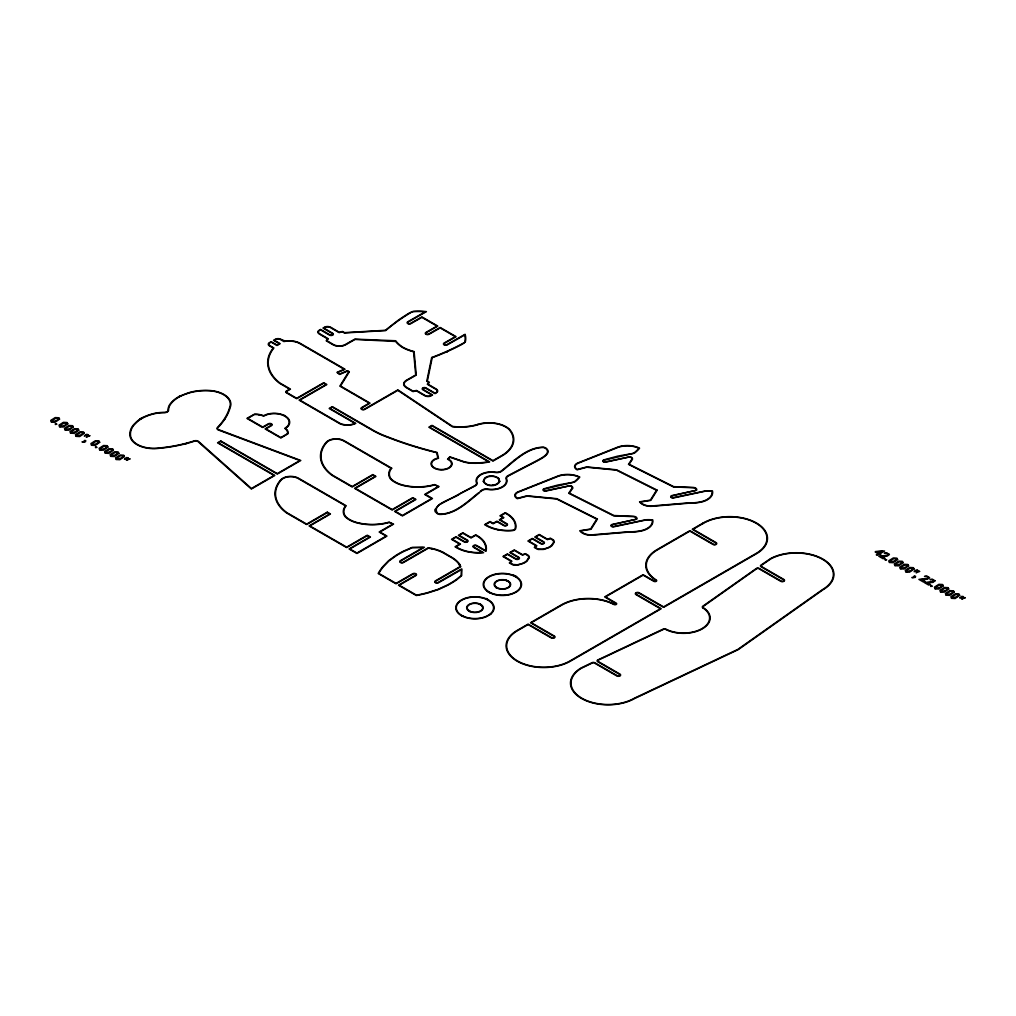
<?xml version="1.0" encoding="UTF-8"?>
<svg xmlns="http://www.w3.org/2000/svg" width="1016" height="1016" viewBox="0 0 1016 1016"><rect width="100%" height="100%" fill="white"/><g stroke="black" fill="none" stroke-linecap="round" stroke-linejoin="round"><path stroke-width="1.5" d="M483.337 481.508C483.934 474.751 494.703 474.688 498.793 478.473M492.646 485.229C489.267 485.661 482.765 484.111 484.099 479.603M499.783 481.432L498.602 478.282M498.653 482.575C501.053 475.704 488.861 474.853 485.013 478.231M499.796 481.355C497.002 487.21 485.953 487.134 483.286 481.267M484.035 479.743L485.839 477.787M224.6 419.43L225.679 417.728A106.667 61.582 0 0 0 230.302 407.149A23.851 13.767 0 0 0 207.848 390.398A36.868 21.285 0 0 0 196.609 390.995A31.928 18.44 0 0 0 186.754 393.395L180.073 396.05M225.006 418.833L223.431 421.119A106.54 61.519 0 0 1 217.907 427.647L217.742 427.838A2.756 1.587 0 0 0 218.262 429.514L300.787 460.477L277.279 474.053L220.764 441.427L218.338 442.824L274.853 475.45L251.346 489.014L197.714 441.376A2.756 1.587 0 0 0 194.818 441.084L194.488 441.173A106.477 61.481 0 0 1 186.068 443.636M498.78 482.41L496.545 484.226L492.442 485.254M480.022 491.592L481.241 490.538A5.956 3.442 0 0 1 487.718 489.128A14.897 8.598 0 0 0 506.108 478.98A5.956 3.442 0 0 1 507.962 475.691L537.439 460.337C541.198 458.216 551.879 453.174 545.592 448.323A6.426 3.708 0 0 0 543.217 447.485C526.682 447.739 514.147 461.531 501.853 471.081A5.956 3.442 0 0 1 495.376 472.504A14.897 8.598 0 0 0 476.987 482.638A5.956 3.442 0 0 1 475.132 485.927L459.93 493.763C454.177 499.021 430.581 503.365 437.502 513.296A6.426 3.708 0 0 0 439.877 514.147C455.32 514.007 467.36 501.663 478.866 492.582M480.492 491.769L481.698 490.728A5.397 3.124 0 0 1 487.032 489.369L490.169 489.699A15.456 8.928 0 0 0 506.997 480.416L506.578 478.65A5.397 3.124 0 0 1 508.343 475.933L537.82 460.578C541.807 458.432 552.64 453.047 545.986 448.094A6.985 4.026 0 0 0 543.408 447.167C526.606 447.205 513.842 461.226 501.396 470.891A5.397 3.112 0 0 1 496.075 472.25L492.938 471.919A15.456 8.928 0 0 0 476.098 481.203L476.517 482.968A5.397 3.124 0 0 1 474.751 485.699L438.671 505.104L434.797 509.854L435.153 511.67L437.109 513.524A6.985 4.026 0 0 0 439.687 514.452C455.409 514.528 467.652 501.955 479.323 492.773M286.791 430.378A15.494 8.941 0 0 0 285.001 428.561A10.097 5.829 0 0 0 284.759 428.371L287.134 426.58A14.973 8.649 0 0 0 284.759 416.141A14.973 8.649 0 0 0 266.675 414.769L263.563 416.128A14.605 8.433 0 0 0 260.401 415.061M185.064 443.929L180.251 445.033A106.667 61.582 0 0 1 158.979 448.335A23.851 13.767 0 0 1 129.959 435.369A36.868 21.285 0 0 1 131.001 428.879A31.928 18.44 0 0 1 135.153 423.189A36.462 21.044 0 0 1 138.455 420.243L141.021 418.427M514.159 460.299L514.858 459.791M455.892 579.818L454.508 580.746A100.152 57.823 0 0 1 447.573 584.899L438.214 589.267L427.723 592.62A100.139 57.81 0 0 1 418.49 594.779L416.484 595.16L399.225 585.203L415.861 575.589A2.235 1.295 0 0 0 415.861 573.761A2.235 1.295 0 0 0 412.699 573.761L396.05 583.375L378.803 573.405L379.463 572.249A100.139 57.81 0 0 1 383.21 566.915L389.014 560.857L396.583 555.46A98.298 56.756 0 0 1 404.317 551.167L412.305 547.713L423.228 547.484L400.393 560.667A2.235 1.295 0 0 0 400.393 562.496A2.235 1.295 0 0 0 403.555 562.496L428.384 548.17L431.584 548.78M456.26 580.06L455.422 580.644A98.869 57.074 0 0 1 447.942 585.127L438.531 589.534L427.965 592.912A98.857 57.074 0 0 1 417.97 595.224L416.319 595.528L398.437 585.203L415.735 575.158A1.676 0.965 0 0 0 415.468 573.989A1.676 0.965 0 0 0 413.449 573.837L396.05 583.832L378.168 573.494L378.943 572.135A100.698 58.141 0 0 1 382.702 566.776L388.556 560.68L396.176 555.231A100.711 58.141 0 0 1 403.39 551.205L412.14 547.395L424.421 547.256L400.52 561.099A1.676 0.965 0 0 0 400.787 562.267A1.676 0.965 0 0 0 402.819 562.42L428.219 547.802L431.775 548.462M490.855 614.07L486.6 616.585A19.177 11.074 0 0 1 463.258 616.585L461.366 615.633M139.738 419.329L142.634 417.5M179.349 396.38L177.152 397.675A36.538 21.095 0 0 0 170.498 403.543A22.162 12.789 0 0 0 168.821 406.273A29.299 16.916 0 0 0 168.008 409.956L168.021 410.134A3.861 2.235 0 0 1 166.929 411.734A3.861 2.235 0 0 1 164.148 412.369L163.83 412.369A29.299 16.916 0 0 0 157.455 412.839A22.162 12.789 0 0 0 152.743 413.804A36.462 21.044 0 0 0 144.082 416.89L140.322 418.91M456.286 579.59L461.099 575.653L461.442 569.735M702.653 523.291L692.252 529.298L715.975 543.039A1.676 0.965 0 0 1 715.708 544.208A1.676 0.965 0 0 1 713.689 544.36L689.877 530.67L656.552 549.91A38.24 22.073 0 0 0 655.841 580.212L655.828 581.114L654.368 581.177L643.128 574.7L604.66 596.913L616.102 603.707L614.185 604.266A38.24 22.073 0 0 0 561.721 604.685L530.479 622.732L554.19 636.461A1.676 0.965 0 0 1 553.923 637.629A1.676 0.965 0 0 1 551.904 637.781L528.104 624.103L517.779 630.06A37.668 21.742 0 0 0 516.496 660.806A37.668 21.742 0 0 0 569.735 661.556L661.226 608.724L636.13 594.195A1.676 0.965 0 0 1 636.397 593.026A1.676 0.965 0 0 1 638.416 592.861L663.6 607.352L755.828 554.088A37.643 21.73 0 0 0 757.111 523.367A37.643 21.73 0 0 0 703.898 522.605L702.767 523.227M456.629 579.844L461.721 575.564L461.785 568.833L437.807 582.625A1.676 0.965 0 0 1 435.788 582.473A1.676 0.965 0 0 1 435.521 581.304L460.832 566.636L459.689 564.591M178.575 396.837L180.899 395.618M446.354 351.942L448.145 351.168M445.491 352.361L447.307 351.612M183.185 444.36L187.096 443.382M258.724 414.719L260.401 415.049M498.081 529.844L502.755 530.53A30.886 17.831 0 0 0 512.381 530.606A3.873 2.235 0 0 0 515.671 528.714A31.217 18.021 0 0 0 514.985 521.792L514.287 520.459A31.191 18.009 0 0 0 506.666 513.436L505.333 512.674L499.885 515.81L503.085 517.614L499.313 519.786L506.679 524.091A1.676 0.965 0 0 1 506.413 525.259A1.676 0.965 0 0 1 504.393 525.424L496.938 521.17L493.154 523.354L490.042 521.5L484.594 524.65L485.927 525.424A30.886 17.831 0 0 0 498.081 529.844M415.887 447.015L420.027 448.246A287.871 166.205 0 0 0 432.651 451.688L436.626 452.692L437.921 458.102L436.22 458.534A10.554 6.096 0 0 0 432.803 467.182A10.554 6.096 0 0 0 447.942 468.643A10.554 6.096 0 0 0 449.593 459.829L448.246 459.105L450.012 457.251L461.035 461.035A22.2 12.814 0 0 0 474.409 463.283A30.518 17.628 0 0 0 479.908 463.08A39.916 23.05 0 0 0 488.023 462.191L489.623 461.899L429.603 427.177L431.99 425.806L492.976 461.086L501.218 456.336A39.649 22.885 0 0 0 509.359 429.108A23.978 13.843 0 0 0 477.698 424.409M416.877 447.319L411.785 445.757A287.871 166.205 0 0 1 387.96 437.375A84.226 48.628 0 0 1 372.796 430.492L332.321 407.086L329.946 408.457L355.778 423.393L354.165 424.078A12.256 7.074 0 0 1 339.928 423.761L299.06 400.114L326.085 384.543L323.71 383.172L296.685 398.742L286.245 392.684A2.223 1.283 0 0 1 286.245 391.122L289.7 389.128L279.527 383.248A59.855 34.557 0 0 1 268.732 369.113L267.957 366.027A59.855 34.557 0 0 1 271.323 350.698L273.253 348.056L269.062 345.618A3.886 2.235 0 0 1 269.062 342.887L271.158 341.655L277.012 345.046L279.4 343.675L273.533 340.284L275.666 339.077A3.886 2.235 0 0 1 280.391 339.09L285.026 341.02A16.497 9.525 0 0 1 299.288 342.824L345.034 369.265L337.693 372.453L339.712 374.015L347.434 370.662L349.326 371.754L340.5 386.029L370.078 403.149L361.899 407.873A1.676 0.965 0 0 0 362.039 409.156A1.676 0.965 0 0 0 364.249 409.232L397.878 389.877L452.565 426.403L454.52 426.606A37.948 21.907 0 0 0 477.698 424.421M285.153 415.912L281.94 414.49A15.545 8.979 0 0 0 266.395 414.477L263.563 415.735A16.32 9.423 0 0 0 260.629 414.757L258.483 414.363A15.723 9.081 0 0 0 254.457 414.185L246.888 418.389L262.687 427.507L269.062 423.888A1.676 0.965 0 0 1 271.082 424.04A1.676 0.965 0 0 1 271.348 425.209L265.062 428.879L280.861 437.998L288.15 433.642A15.723 9.081 0 0 0 287.833 431.317L287.655 430.873A10.363 5.982 0 0 0 287.299 430.263A16.078 9.284 0 0 0 285.458 428.371L287.63 426.745A15.545 8.979 0 0 0 287.63 417.767L284.48 415.392M468.541 610.527L470.637 611.518A7.747 4.47 0 0 0 480.06 611.137A7.747 4.47 0 0 0 481.838 605.777L480.809 604.507M488.836 592.252A19.177 11.074 0 0 0 511.988 594.017L515.963 592.252A19.177 11.074 0 0 0 515.963 576.593L514.071 575.64A19.177 11.074 0 0 0 489.75 576.097A19.177 11.074 0 0 0 485.788 589.966L487.807 591.706M488.493 599.973L486.6 599.008A19.177 11.074 0 0 0 461.366 599.973A19.177 11.074 0 0 0 459.715 614.54L462.102 616.115M443.433 552.514L452.679 557.847A36.906 21.311 0 0 1 459.88 564.54M506.349 580.327L508.686 581.812M513.651 575.081L515.963 576.593M496.265 587.146L496.9 587.565A7.747 4.47 0 0 0 507.136 587.959A7.747 4.47 0 0 0 509.08 582.155L507.492 580.707M487.185 591.172L489.585 592.747M486.181 598.449L490.144 601.053A19.177 11.074 0 0 1 490.144 614.54M468.782 610.514L469.443 610.946M479.082 603.682L480.505 604.672M702.704 607.759L702.843 607.86A26.111 15.075 0 0 1 701.942 628.625A26.111 15.075 0 0 1 665.975 629.158L665.81 629.069A2.223 1.283 0 0 0 663.181 629.107L597.637 660.044A2.045 1.181 0 0 0 597.51 661.568L619.849 674.535A1.676 0.965 0 0 1 619.582 675.703A1.676 0.965 0 0 1 617.55 675.856L594.576 662.648A2.045 1.181 0 0 0 592.239 662.584L580.835 668.109A37.63 21.73 0 0 0 581.812 698.64A37.63 21.73 0 0 0 634.683 698.487L738.289 649.605L822.947 589.788A37.63 21.73 0 0 0 823.214 559.27A37.63 21.73 0 0 0 770.357 558.711L760.781 565.277A2.045 1.181 0 0 0 760.882 566.636L783.755 579.895A1.676 0.965 0 0 1 783.488 581.063A1.676 0.965 0 0 1 781.456 581.216L759.003 568.325A2.045 1.181 0 0 0 756.602 568.3L702.767 606.247A2.223 1.283 0 0 0 702.704 607.759M515.671 576.009L516.915 577.088M497.497 588.213L495.249 586.13A7.747 4.47 0 0 1 498.094 580.707A7.747 4.47 0 0 1 507.886 581.266M469.964 611.53L467.779 609.511A7.747 4.47 0 0 1 471.043 603.923A7.747 4.47 0 0 1 481.051 605.066L481.762 605.676M459.156 564.693L460.197 566.547L435.381 580.873A2.235 1.295 0 0 0 435.381 582.701A2.235 1.295 0 0 0 438.556 582.701L461.429 569.646M495.529 586.6L496.252 587.832M286.779 430.378A9.817 5.664 0 0 1 287.122 430.962L287.299 431.381A14.669 8.471 0 0 1 287.579 433.654L280.861 437.54L265.862 428.879L271.475 425.64A2.235 1.295 0 0 0 271.475 423.812A2.235 1.295 0 0 0 268.313 423.812L262.687 427.05L247.688 418.389L254.406 414.515A14.465 8.357 0 0 1 258.712 414.744M359.639 523.164A26.137 15.088 0 0 1 346.291 517.169L344.957 515.595A22.25 12.852 0 0 1 345.402 506.806L346.189 505.778L298.552 478.244A11.189 6.464 0 0 0 280.645 479.92A53.403 30.836 0 0 0 286.614 512.978L306.667 524.548L327.292 512.61L329.679 513.982L309.055 525.92L346.672 547.586L367.297 535.648L369.672 537.019L349.06 548.957L356.934 553.491L386.994 536.092L379.933 532.016L393.573 524.129L389.128 522.122A37.465 21.628 0 0 1 359.639 523.164M431.838 548.361A36.906 21.311 0 0 1 443.471 552.488M459.346 564.655A36.347 20.98 0 0 0 452.298 558.051L443.065 552.755A36.347 20.993 0 0 0 431.66 548.665M528.815 557.492L526.542 560.946A17.793 10.274 0 0 1 522.034 563.562L517.335 564.782L513.105 564.49L510.045 562.851L511.924 561.226L503.707 556.489L507.403 554.355L515.62 559.092A2.235 1.295 0 0 0 518.795 559.092A2.235 1.295 0 0 0 518.795 557.263L510.578 552.514L514.274 550.38L522.491 555.13L525.31 554.038L528.142 555.803L528.815 557.492M529.374 557.505L527.012 561.137A18.402 10.63 0 0 1 523.659 563.245L518.16 565.01L513.423 564.947A5.207 3.01 0 0 1 511.746 564.299L509.321 562.902L511.2 561.264L502.907 556.489L507.403 553.885L516.369 559.016A1.676 0.965 0 0 0 518.389 558.864A1.676 0.965 0 0 0 518.655 557.695L509.778 552.514L514.274 549.923L522.554 554.711L525.374 553.631L527.799 555.028A5.207 3.01 0 0 1 528.93 555.993L529.374 557.505M553.771 542.023L551.51 545.478A17.793 10.274 0 0 1 546.989 548.094L542.303 549.313L538.061 549.021L535 547.383L536.88 545.757L528.663 541.02L532.359 538.874L540.588 543.624A2.235 1.295 0 0 0 543.75 543.624A2.235 1.295 0 0 0 543.75 541.795L535.534 537.045L539.229 534.911L547.446 539.661L550.266 538.569L553.11 540.334L553.771 542.023M554.33 542.036L551.967 545.655A18.364 10.604 0 0 1 549.25 547.459L543.827 549.402L538.378 549.478A5.207 3.01 0 0 1 536.715 548.831L534.289 547.421L536.169 545.795L527.875 541.02L532.359 538.417L541.325 543.547A1.676 0.965 0 0 0 543.357 543.395A1.676 0.965 0 0 0 543.624 542.226L534.746 537.045L539.229 534.454L547.522 539.242L550.342 538.163L552.768 539.56A5.207 3.01 0 0 1 553.885 540.525L554.33 542.036M486.334 549.3L486.029 551.358L476.009 545.617A1.676 0.965 0 0 0 473.989 545.783A1.676 0.965 0 0 0 473.723 546.951L483.629 552.717L480.085 552.907A30.886 17.831 0 0 1 472.948 552.64L468.325 551.942A30.886 17.831 0 0 1 456.349 547.56L455.003 546.786L459.702 544.068L451.485 539.331L455.968 536.74L464.934 541.858A1.676 0.965 0 0 0 466.966 541.706A1.676 0.965 0 0 0 467.233 540.537L458.356 535.356L462.839 532.765L471.056 537.515L475.742 534.81L477.075 535.572A31.191 18.009 0 0 1 484.657 542.506L485.877 545.173A31.191 18.009 0 0 1 486.334 549.3M431.673 357.518L426.771 381.216L428.714 382.359L427.291 384.251L435.724 389.192A4.191 2.413 0 0 1 436.372 392.405L435.013 393.179L426.034 387.934A2.235 1.295 0 0 0 422.859 387.921A2.235 1.295 0 0 0 422.846 389.75L431.825 394.995L430.466 395.77A4.191 2.413 0 0 1 424.904 395.364L416.458 390.423L413.169 391.224L406.552 387.35A8.306 4.788 0 0 1 406.629 380.568L416.281 375.082L414.109 351.561A39.154 22.606 0 0 1 402.984 347.294A39.154 22.606 0 0 1 395.694 340.741L354.838 339.115L345.186 344.602A8.306 4.788 0 0 1 333.451 344.564L326.847 340.69L328.282 338.798L319.837 333.858A4.191 2.413 0 0 1 319.189 330.645L320.548 329.87L329.527 335.115A2.235 1.295 0 0 0 332.689 335.128A2.235 1.295 0 0 0 332.715 333.299L323.736 328.054L325.095 327.279A4.191 2.413 0 0 1 330.657 327.685L339.115 332.638L342.405 331.838L344.348 332.969L385.686 330.594A220.345 127.216 0 0 1 412.191 311.76A41.237 23.8 0 0 1 425.221 311.823L407.784 321.767A2.235 1.295 0 0 0 407.759 323.596A2.146 1.232 0 0 0 410.921 323.609L421.894 317.36L437.02 326.098L425.945 332.397A2.235 1.295 0 0 0 425.92 334.226A2.235 1.295 0 0 0 429.095 334.239L440.182 327.927L455.32 336.664L444.119 343.04A2.248 1.295 0 0 0 444.094 344.869A2.248 1.295 0 0 0 447.269 344.881L464.718 334.95A41.224 23.8 0 0 1 464.642 342.468A220.345 127.216 0 0 1 431.673 357.518M432.206 357.708L427.355 381.102L429.387 382.295L427.952 384.188L436.512 389.192A4.75 2.743 0 0 1 437.134 392.316L435.013 393.637L425.475 388.074A1.676 0.965 0 0 0 423.253 388.15A1.676 0.965 0 0 0 423.1 389.42L432.613 395.008L430.289 396.215A4.75 2.743 0 0 1 424.879 395.808L416.331 390.804L413.029 391.605L406.146 387.566A8.852 5.105 0 0 1 406.235 380.352L415.709 374.955L413.575 351.777L412.852 351.587A39.751 22.949 0 0 1 402.59 347.51A39.751 22.949 0 0 1 395.63 341.465L355.054 339.446L345.567 344.843A8.852 5.105 0 0 1 333.07 344.792L326.187 340.766L327.622 338.874L319.049 333.858A4.75 2.743 0 0 1 318.427 330.733L320.548 329.413L330.086 334.975A1.676 0.965 0 0 0 332.296 334.899A1.676 0.965 0 0 0 332.461 333.629L322.948 328.041L325.272 326.835A4.75 2.743 0 0 1 330.683 327.241L339.242 332.257L342.544 331.457L344.551 332.638L385.369 330.289L397.726 320.611A220.904 127.546 0 0 1 409.346 312.991L413.207 311.353A41.796 24.13 0 0 1 424.231 311.417L426.415 311.607L408.026 322.097A1.689 0.978 0 0 0 408.165 323.367L408.33 323.469A1.587 0.914 0 0 0 410.35 323.482L421.894 316.903L437.807 326.098L426.187 332.727A1.676 0.965 0 0 0 426.314 333.997A1.676 0.965 0 0 0 428.523 334.099L440.182 327.47L456.108 336.664L444.36 343.37A1.676 0.965 0 0 0 444.5 344.64A1.676 0.965 0 0 0 446.71 344.729L465.112 334.264L465.417 335.534A41.783 24.13 0 0 1 465.353 341.884L462.47 344.094A220.904 127.533 0 0 1 434.911 356.667L432.206 357.708M58.89 418.376L56.706 420.51L51.651 421.907L51.549 420.916L55.639 418.287L58.89 418.376M67.12 423.126L64.935 425.26L59.88 426.656L59.779 425.666L63.868 423.037L67.12 423.126M72.606 426.301L70.422 428.435L65.367 429.819L65.253 428.841L69.355 426.199L72.606 426.301M78.092 429.463L75.908 431.597L70.853 432.994L70.739 432.003L74.841 429.374L78.092 429.463M83.579 432.625L81.394 434.772L76.34 436.156L76.225 435.165L80.328 432.537L83.579 432.625M99.035 441.554L96.838 443.687L91.796 445.072L91.681 444.094L95.783 441.465L99.035 441.554M107.264 446.303L105.067 448.437L100.025 449.834L99.911 448.843L104 446.215L107.264 446.303M112.738 449.466L110.553 451.599L105.512 452.996L105.397 452.006L109.487 449.377L112.738 449.466M118.224 452.628L116.04 454.774L110.998 456.159L110.884 455.181L114.973 452.539L118.224 452.628M123.711 455.803L121.526 457.937L116.472 459.334L116.37 458.343L120.459 455.714L123.711 455.803M896.938 558.775L894.753 560.908L889.698 562.293L889.584 561.315L893.686 558.686L896.938 558.775M902.424 561.937L900.227 564.07L895.185 565.467L895.071 564.477L899.173 561.848L902.424 561.937M907.91 565.099L905.713 567.245L900.671 568.63L900.557 567.652L904.659 565.01L907.91 565.099M913.397 568.274L911.2 570.408L906.158 571.805L906.043 570.814L910.145 568.185L913.397 568.274M942.556 585.102L940.372 587.248L935.317 588.632L935.203 587.654L939.305 585.013L942.556 585.102M948.042 588.277L945.858 590.41L940.803 591.807L940.689 590.817L944.791 588.188L948.042 588.277M953.529 591.439L951.344 593.585L946.29 594.97L946.175 593.979L950.278 591.35L953.529 591.439M959.015 594.614L956.818 596.748L951.776 598.132L951.662 597.154L955.764 594.525L959.015 594.614M572.63 488.213L569.341 493.141L613.905 515.518L633.705 516.318A3.886 2.235 0 0 1 636.892 519.062L612.445 524.701A1.664 0.953 0 0 0 611.556 525.869A1.664 0.953 0 0 0 613.435 526.529L645.808 519.76A22.352 12.903 0 0 1 651.739 519.811L652.767 519.913L652.894 521.386A17.907 10.338 0 0 1 641.413 530.974L639.394 531.343A22.238 12.84 0 0 1 637.019 531.685A30.34 17.513 0 0 1 628.625 532.105L593.23 535.127A12.116 6.998 0 0 1 580.72 531.812L579.755 530.733L590.601 529.006L596.748 519.163L556.552 498.97L527.075 496.138L517.322 498.691L516.318 498.03A7.493 4.331 0 0 1 517.449 492.087L558.571 475.755A18.567 10.719 0 0 1 577.99 476.263L579.818 477.063L579.234 477.749A50.8 29.324 0 0 1 574.7 481.99L544.22 489.09A1.651 0.953 0 0 0 543.814 490.334A1.651 0.953 0 0 0 545.897 490.715L570.332 485.623A3.886 2.248 0 0 1 572.63 488.213M632.396 459.334L629.12 464.261L673.684 486.639L693.471 487.439A3.886 2.235 0 0 1 696.671 490.195L672.224 495.833A1.664 0.953 0 0 0 671.335 497.002A1.664 0.953 0 0 0 673.214 497.65L705.587 490.88A22.352 12.903 0 0 1 711.518 490.931L712.534 491.033L712.673 492.506A17.907 10.338 0 0 1 701.18 502.095L699.16 502.463A22.238 12.84 0 0 1 696.798 502.806A30.34 17.513 0 0 1 688.391 503.238L652.996 506.247A12.116 6.998 0 0 1 640.499 502.933L639.521 501.853L650.367 500.126L656.527 490.284L616.331 470.103L586.854 467.258L577.088 469.811L576.085 469.151A7.493 4.331 0 0 1 577.228 463.207L618.35 446.875A18.567 10.719 0 0 1 637.769 447.383L639.597 448.183L639.013 448.869A50.8 29.324 0 0 1 634.467 453.123L603.987 460.223A1.651 0.953 0 0 0 603.593 461.455A1.651 0.953 0 0 0 605.676 461.835L630.111 456.755A3.886 2.248 0 0 1 632.396 459.334M348.679 371.831L339.852 386.118L369.291 403.149L361.645 407.543A2.235 1.295 0 0 0 361.645 409.385A2.235 1.295 0 0 0 364.82 409.385L397.853 390.347L452.272 426.707A38.481 22.225 0 0 0 477.939 424.713A23.419 13.513 0 0 1 508.876 429.273A39.091 22.568 0 0 1 500.812 456.12L492.976 460.629L431.99 425.348L428.815 427.177L488.582 461.747A39.408 22.758 0 0 1 479.831 462.763A30.061 17.348 0 0 1 474.409 462.953A21.679 12.522 0 0 1 461.327 460.756L449.796 456.806L447.548 459.168A9.982 5.766 0 0 1 448.17 468.109A9.982 5.766 0 0 1 432.88 466.636A9.982 5.766 0 0 1 438.531 458.292L437.134 452.463A287.312 165.875 0 0 1 388.277 437.109A83.693 48.323 0 0 1 373.19 430.263L332.321 406.629L329.146 408.457L354.914 423.355A11.684 6.744 0 0 1 340.284 423.507L299.847 400.114L326.873 384.543L323.71 382.715L296.685 398.285L286.829 392.582A1.664 0.953 0 0 1 286.829 391.236L290.487 389.128L279.959 383.045A59.258 34.214 0 0 1 273.914 347.98L269.799 345.605A3.315 1.918 0 0 1 269.799 342.887L271.145 342.113L277.012 345.504L280.187 343.675L274.32 340.284L275.679 339.509A3.315 1.918 0 0 1 280.378 339.509L283.883 341.541A15.926 9.195 0 0 1 298.933 343.065L344.183 369.24L336.906 372.389L339.598 374.46L347.383 371.081L348.679 371.831M597.408 519.062L591.02 529.273L580.568 530.936A11.544 6.668 0 0 0 594.487 534.619L628.587 531.787A29.921 17.272 0 0 0 636.905 531.368A21.717 12.548 0 0 0 639.229 531.038A17.348 10.02 0 0 0 652.221 520.192A21.793 12.586 0 0 0 645.3 520.129L613.816 526.809A2.223 1.283 0 0 1 611.022 525.971A2.223 1.283 0 0 1 612.483 524.358L636.168 519.29A3.315 1.918 0 0 0 633.07 516.623L613.689 515.836L568.681 493.243L571.945 488.391A3.327 1.918 0 0 0 569.671 485.839L546.405 490.931A2.21 1.283 0 0 1 543.331 490.499A2.21 1.283 0 0 1 544.119 488.734L557.873 485.026L573.735 482.194A50.241 29.007 0 0 0 579.12 477.152A17.996 10.389 0 0 0 558.851 476.034L518.668 491.985A6.934 4 0 0 0 517.462 498.297L526.999 495.795L556.806 498.665L597.408 519.062M657.187 490.182L650.799 500.393L640.347 502.056A11.544 6.668 0 0 0 654.266 505.739L688.365 502.907A29.921 17.272 0 0 0 696.684 502.488A21.717 12.548 0 0 0 698.995 502.158A17.348 10.02 0 0 0 712 491.312A21.793 12.586 0 0 0 705.079 491.249L673.595 497.929A2.223 1.283 0 0 1 670.801 497.091A2.223 1.283 0 0 1 672.262 495.478L695.947 490.41A3.315 1.918 0 0 0 692.848 487.744L673.456 486.956L628.46 464.363L631.711 459.511A3.327 1.918 0 0 0 629.45 456.959L606.171 462.051A2.21 1.283 0 0 1 603.11 461.62A2.21 1.283 0 0 1 603.898 459.867L617.652 456.146L633.501 453.327A50.241 29.007 0 0 0 638.886 448.285A17.996 10.389 0 0 0 618.63 447.154L578.447 463.105A6.934 4 0 0 0 577.24 469.417L586.778 466.915L616.572 469.798L657.187 490.182M889.381 554.444L887.273 556.057L880.72 556.425L884.961 558.19L883.056 558.698L878.777 556.235L887.222 555.32L887.933 554.418L887.362 553.58L884.339 553.25L886.549 552.768L889.381 554.444M929.513 577.621L927.405 579.222L920.852 579.59L925.106 581.368L923.188 581.876L918.909 579.399L927.354 578.485L928.065 577.583L927.494 576.745L924.484 576.428L926.694 575.945L929.513 577.621M934.999 580.784L932.891 582.384L926.338 582.765L930.58 584.53L928.675 585.038L924.395 582.574L932.84 581.66L933.552 580.758L932.98 579.92L929.97 579.59L932.18 579.107L934.999 580.784M55.423 423.812L55.423 424.498L56.871 424.155L55.423 423.812M95.567 446.989L95.567 447.675L97.003 447.332L95.567 446.989M885.241 559.448L885.241 560.134L886.676 559.803L885.241 559.448M930.859 585.788L930.859 586.473L932.307 586.13L930.859 585.788M391.693 468.198L390.906 469.24A22.25 12.852 0 0 0 390.462 478.015L391.795 479.59A26.137 15.088 0 0 0 405.143 485.585A37.465 21.628 0 0 0 434.543 484.569L439.077 486.562L425.437 494.449L432.499 498.526L402.438 515.925L394.551 511.391L415.176 499.453L412.801 498.081L392.176 510.019L354.559 488.353L375.171 476.415L372.796 475.043L352.171 486.981L332.118 475.412A53.403 30.836 0 0 1 326.136 442.354A11.189 6.464 0 0 1 344.056 440.677L391.693 468.198M87.795 434.607L84.315 436.042L86.385 434.365L87.795 434.607M127.927 457.784L124.46 459.207L126.517 457.543L127.927 457.784M917.613 570.255L914.133 571.678L916.191 570.014L917.613 570.255M963.232 596.595L959.752 598.018L961.822 596.354L963.232 596.595M89.764 435.75L86.284 437.172L88.341 435.496L89.764 435.75M129.896 458.915L126.416 460.337L128.473 458.673L129.896 458.915M919.582 571.386L916.089 572.808L918.159 571.132L919.582 571.386M965.2 597.726L961.72 599.148L963.778 597.471L965.2 597.726M84.392 440.55C87.02 442.913 77 441.655 85.509 441.744L85.725 440.576L84.392 440.55M914.21 576.186C916.838 578.548 906.818 577.304 915.314 577.393L915.543 576.224L914.21 576.186M59.55 419.125L55.004 422.288L51.308 422.097L50.8 420.383L55.22 417.589L58.903 417.767L59.55 419.125M67.78 423.875L63.233 427.038L59.538 426.847L59.03 425.132L63.449 422.339L67.132 422.516L67.78 423.875M73.266 427.038L68.72 430.2L65.011 430.009L64.516 428.308L68.936 425.514L72.619 425.691L73.266 427.038M78.753 430.213L74.206 433.375L70.498 433.172L70.002 431.47L74.422 428.676L78.105 428.854L78.753 430.213M84.239 433.375L79.692 436.537L75.984 436.347L75.489 434.632L79.908 431.838L83.591 432.016L84.239 433.375M99.682 442.303L95.136 445.452L91.44 445.262L90.932 443.56L95.352 440.766L99.035 440.944L99.682 442.303M107.912 447.053L103.365 450.215L99.67 450.012L99.162 448.31L103.581 445.516L107.264 445.694L107.912 447.053M113.398 450.215L108.852 453.377L105.156 453.187L104.648 451.472L109.068 448.678L112.751 448.856L113.398 450.215M118.885 453.377L114.338 456.54L110.642 456.349L110.134 454.635L114.554 451.841L118.237 452.018L118.885 453.377M124.371 456.552L119.825 459.715L116.129 459.511L115.621 457.81L120.04 455.016L123.723 455.193L124.371 456.552M897.585 559.524L893.051 562.673L889.343 562.483L888.848 560.781L893.267 557.987L896.938 558.165L897.585 559.524M903.072 562.686L898.538 565.849L894.829 565.645L894.334 563.943L898.754 561.149L902.424 561.327L903.072 562.686M908.558 565.849L904.024 569.011L900.316 568.82L899.82 567.106L904.24 564.312L907.91 564.49L908.558 565.849M914.044 569.024L909.51 572.186L905.802 571.983L905.294 570.281L909.726 567.487L913.397 567.665L914.044 569.024M943.216 585.851L938.67 589.013L934.961 588.823L934.466 587.121L938.886 584.327L942.569 584.505L943.216 585.851M948.703 589.026L944.156 592.188L940.448 591.985L939.952 590.283L944.372 587.489L948.055 587.667L948.703 589.026M954.189 592.188L949.643 595.351L945.934 595.16L945.439 593.446L949.858 590.652L953.529 590.829L954.189 592.188M959.663 595.363L955.129 598.513L951.42 598.322L950.925 596.621L955.345 593.827L959.015 594.004L959.663 595.363M756.755 568.643L703.212 606.438A1.664 0.965 0 0 0 703.301 607.67A26.657 15.392 0 0 1 702.335 628.853A26.657 15.392 0 0 1 665.658 629.412A1.664 0.965 0 0 0 663.359 629.437L598.195 660.184A1.486 0.864 0 0 0 598.094 661.454L619.976 674.103A2.235 1.295 0 0 1 619.976 675.932A2.235 1.295 0 0 1 616.814 675.932L594.373 662.978A1.473 0.851 0 0 0 592.391 662.927L581.355 668.261A37.084 21.412 0 0 0 582.206 698.411A37.084 21.412 0 0 0 634.34 698.233L737.883 649.376L822.515 589.585A37.084 21.412 0 0 0 822.82 559.486A37.084 21.412 0 0 0 770.7 558.952L761.365 565.366A1.473 0.851 0 0 0 761.454 566.522L783.882 579.463A2.235 1.295 0 0 1 783.882 581.292A2.235 1.295 0 0 1 780.72 581.292L758.825 568.655A1.486 0.864 0 0 0 756.755 568.643M703.047 523.519L693.052 529.298L716.102 542.607A2.235 1.295 0 0 1 716.102 544.436A2.235 1.295 0 0 1 712.94 544.436L689.877 531.127L656.971 550.139A37.694 21.755 0 0 0 656.273 580.009A1.664 0.953 0 0 1 656.209 581.342A1.664 0.953 0 0 1 653.885 581.33L643.128 575.158L605.447 596.913L616.179 603.11A1.664 0.953 0 0 1 616.204 604.457A1.664 0.953 0 0 1 613.88 604.495A37.694 21.755 0 0 0 562.089 604.926L531.266 622.732L554.33 636.029A2.235 1.295 0 0 1 554.33 637.87A2.235 1.295 0 0 1 551.155 637.87L528.104 624.561L518.185 630.288A37.109 21.425 0 0 0 516.89 660.578A37.109 21.425 0 0 0 569.366 661.314L660.425 608.724L635.991 594.627A2.235 1.295 0 0 1 635.991 592.785A2.235 1.295 0 0 1 639.166 592.785L663.6 606.895L755.421 553.86A37.097 21.412 0 0 0 756.704 523.583A37.097 21.412 0 0 0 704.253 522.846L703.047 523.519M372.796 474.586L352.171 486.524L332.537 475.196A52.832 30.505 0 0 1 326.631 442.506A10.63 6.134 0 0 1 343.675 440.919L391.02 468.274A22.809 13.17 0 0 0 390.487 478.98A26.695 15.405 0 0 0 404.952 485.889A38.011 21.946 0 0 0 434.772 484.873L438.29 486.562L424.637 494.449L431.711 498.526L402.438 515.468L395.351 511.391L415.976 499.453L412.801 497.624L392.176 509.562L355.346 488.34L375.971 476.415L372.796 474.586M327.292 512.153L306.667 524.091L287.033 512.763A52.832 30.505 0 0 1 281.127 480.073A10.63 6.134 0 0 1 298.171 478.485L345.529 505.841A22.809 13.17 0 0 0 344.983 516.56A26.695 15.405 0 0 0 359.448 523.469A38.011 21.946 0 0 0 389.268 522.44L392.786 524.129L379.133 532.016L386.207 536.092L356.934 553.034L349.847 548.957L370.472 537.019L367.297 535.191L346.672 547.129L309.842 525.92L330.467 513.982L327.292 512.153M220.764 440.969L217.551 442.824L274.066 475.45L251.447 488.505L198.387 441.312A3.315 1.918 0 0 0 194.234 440.88A106.108 61.265 0 0 1 158.89 448.018A23.305 13.462 0 0 1 130.505 435.343A36.297 20.955 0 0 1 131.547 428.955A31.407 18.136 0 0 1 135.636 423.355A36.005 20.79 0 0 1 152.971 414.096A21.615 12.484 0 0 1 157.582 413.156A28.702 16.574 0 0 1 163.817 412.686A4.432 2.553 0 0 0 167.322 411.963A4.432 2.553 0 0 0 168.567 409.943A28.702 16.574 0 0 1 169.367 406.349A21.615 12.484 0 0 1 171.006 403.682A36.005 20.79 0 0 1 187.046 393.675A31.407 18.136 0 0 1 196.736 391.312A36.297 20.955 0 0 1 207.797 390.715A23.305 13.462 0 0 1 229.756 407.099A106.108 61.265 0 0 1 217.411 427.507A3.315 1.918 0 0 0 218.148 429.908L299.898 460.54L277.279 473.596L220.764 440.969M455.968 537.197L452.272 539.331L460.489 544.068L455.803 546.786L456.73 547.319A30.315 17.501 0 0 0 482.384 552.45L473.596 547.37A2.235 1.295 0 0 1 473.596 545.541A2.235 1.295 0 0 1 476.758 545.541L485.572 550.634A30.658 17.691 0 0 0 476.669 535.8L475.742 535.267L471.056 537.972L462.839 533.222L459.143 535.356L467.36 540.106A2.235 1.295 0 0 1 467.36 541.934A2.235 1.295 0 0 1 464.185 541.934L455.968 537.197M490.03 521.957L485.381 524.65L486.321 525.183A30.315 17.501 0 0 0 512.305 530.288A3.315 1.918 0 0 0 515.125 528.663A30.658 17.691 0 0 0 506.26 513.664L505.333 513.131L500.685 515.81L503.885 517.614L500.113 519.786L506.819 523.672A2.235 1.295 0 0 1 506.819 525.501A2.235 1.295 0 0 1 503.644 525.501L496.938 521.627L493.141 523.812L490.03 521.957M875.83 551.523L875.144 551.917L878.218 553.695L876.3 554.8L877.176 555.308L879.094 554.203L880.072 554.761L880.834 554.33L879.856 553.771L884.593 551.028L875.83 551.523M882.587 551.167L878.98 553.25L876.427 551.777L882.587 551.167M496.532 587.82L495.808 587.337A8.306 4.788 0 0 1 500.964 579.704A8.306 4.788 0 0 1 510.311 585.864A8.306 4.788 0 0 1 496.532 587.82M463.601 616.331A18.618 10.744 0 0 0 493.382 609.206A18.618 10.744 0 0 0 467.805 597.865A18.618 10.744 0 0 0 463.601 616.331M469.57 611.454A8.306 4.788 0 0 0 483.095 608.648A8.306 4.788 0 0 0 472.11 603.288A8.306 4.788 0 0 0 469.57 611.454M493.09 593.738A18.618 10.744 0 0 0 521.018 584.429A18.618 10.744 0 0 0 493.09 575.12A18.618 10.744 0 0 0 493.09 593.738"/></g></svg>
